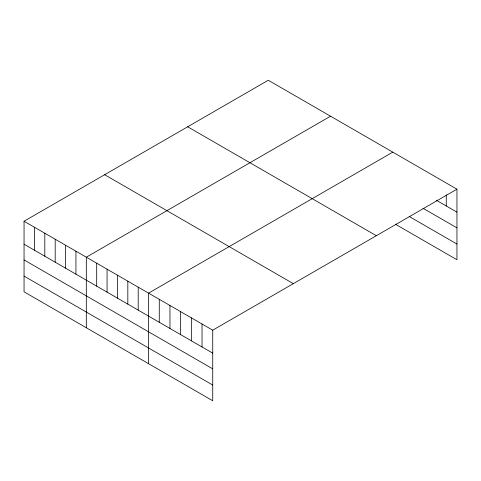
<?xml version="1.0" encoding="UTF-8"?>
<svg xmlns="http://www.w3.org/2000/svg" width="481" height="481" viewBox="0 0 481 481"><rect width="100%" height="100%" fill="white"/><g stroke="black" fill="none" stroke-linecap="round" stroke-linejoin="round"><path stroke-width="0.72" d="M456.95 189.183L212.728 330.182L212.728 400.751L24.05 291.817L24.05 221.248L268.272 80.249L456.95 189.183L456.95 259.752L395.316 224.164M330.537 116.198L86.315 257.197L86.315 327.765M392.797 152.146L148.581 293.145L148.581 363.714M436.195 200.162L456.95 212.145M422.985 208.249L456.95 227.856M409.151 216.444L456.95 244.041M187.68 126.78L376.358 235.714M104.642 174.717L293.32 283.652M24.05 221.248L212.728 330.182M24.05 244.216L212.728 353.144M24.05 259.92L212.728 368.855M24.05 276.106L212.728 385.04M446.26 194.859L446.26 205.976M202.038 324.008L202.038 346.975M191.348 317.839L191.348 340.801M180.652 311.664L180.652 334.626M169.961 305.489L169.961 328.457M159.271 299.32L159.271 322.282M138.203 287.151L138.203 310.119M127.826 281.163L127.826 304.124M117.448 275.174L117.448 298.136M107.071 269.18L107.071 292.141M96.693 263.191L96.693 286.153M75.938 251.208L75.938 274.17M65.56 245.214L65.56 268.176M55.183 239.225L55.183 262.187M44.805 233.231L44.805 256.199M34.428 227.242L34.428 250.204"/></g></svg>
